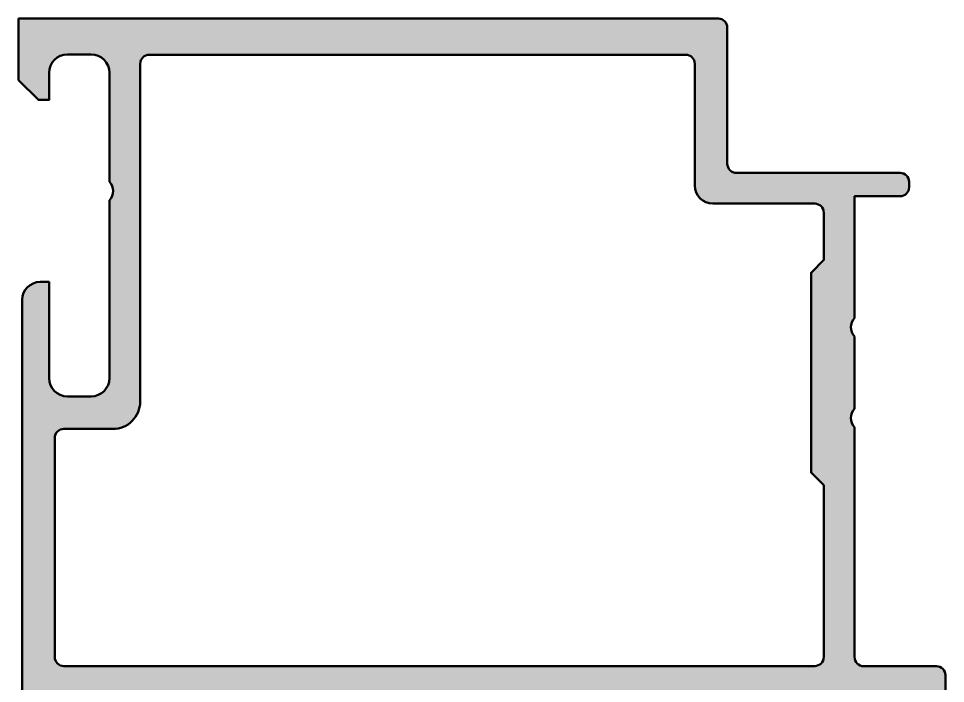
# Model space of a CAD drawing. Extents: x 0 to 69, y 0 to 90.
# Drawn here: x 0 to 51, y 53.4 to 90 of the extents above; entities that cross this region are included whole.
import ezdxf

# ---------------------------------------------------------------- set-up
doc = ezdxf.new("R2010")
doc.units = 0
doc.layers.add('0S-Alu contour', color=7, linetype='Continuous', lineweight=50)
doc.layers.add('0S-Alu hatch', color=252, linetype='Continuous', lineweight=25)

# ---------------------------------------------------------------- blocks, each defined once
blk = doc.blocks.new('356820__6A191951_9E27_4AFA_B5EB_14CD99B7B534_')
at = {"layer": '0S-Alu hatch'}
h = blk.add_hatch(color=256, dxfattribs=at)
edge = h.paths.add_edge_path()
edge.add_line((38.49, 89.97999999999998), (0, 89.97999999999995))
edge.add_line((0, 89.97999999999995), (4.9e-15, 86.59414213562373))
edge.add_line((4.9e-15, 86.59414213562373), (1.09414213562376, 85.49999999999999))
edge.add_line((1.09414213562376, 85.49999999999999), (1.680000000000045, 85.49999999999997))
edge.add_line((1.680000000000045, 85.49999999999997), (1.680000000000045, 86.99))
edge.add_ellipse((2.690000000000031, 86.99), major_axis=(-1.009999999999986, 0), ratio=1, start_angle=270.0000000000007, end_angle=360, ccw=False)
edge.add_line((2.690000000000019, 87.99999999999999), (3.989999999999999, 88))
edge.add_ellipse((3.989999999999999, 86.99), major_axis=(-1.010000000000005, 0), ratio=1, start_angle=180, end_angle=270, ccw=False)
edge.add_line((5.000000000000005, 86.99), (5.000000000000056, 80.99398412673409))
edge.add_ellipse((4.464999999999968, 80.48999999999997), major_axis=(-0.7350000000000259, 0), ratio=1, start_angle=136.7098923765427, end_angle=223.2901076234513, ccw=False)
edge.add_line((5.000000000000002, 79.98601587326581), (5.000000000000001, 70.19000000000003))
edge.add_ellipse((3.990000000000001, 70.19000000000001), major_axis=(-1.009999999999999, 0), ratio=1, start_angle=90, end_angle=180, ccw=False)
edge.add_line((3.990000000000001, 69.18), (2.690000000000045, 69.18000000000002))
edge.add_ellipse((2.690000000000045, 70.19000000000001), major_axis=(-1.00999999999999, 0), ratio=1, start_angle=0, end_angle=90, ccw=False)
edge.add_line((1.680000000000054, 70.19000000000003), (1.68000000000004, 75.47999999999998))
edge.add_line((1.68000000000004, 75.47999999999998), (1.190000000000045, 75.47999999999998))
edge.add_arc((1.190000000000045, 74.48999999999997), 0.990000000000009, 90.00000000000003, 180)
edge.add_line((0.2000000000000364, 74.48999999999998), (0.2000000000000472, 52.49737655120047))
edge.add_ellipse((0.1111635534569804, 52.22247940800688), major_axis=(-0.2888950563273748, 0), ratio=1, start_angle=178.855744740255, end_angle=252.0911131086524, ccw=False)
edge.add_line((0.4000009999999671, 52.21671026206278), (0.4000009999999605, 51.76331758931897))
edge.add_ellipse((0.1111329043568019, 51.75755634053111), major_axis=(-0.2889255417371412, 0), ratio=1, start_angle=107.913320686498, end_angle=181.1425681414889, ccw=False)
edge.add_line((0.2000000000000335, 51.4826370651428), (0.2000000000000242, 49.61000199999975))
edge.add_arc((0.4899999999999931, 49.61000199999976), 0.2899999999999687, 180, 270.0000000000008)
edge.add_line((0.4899999999999971, 49.32000199999979), (1.469974319042927, 49.32000199999981))
edge.add_arc((1.469974319042923, 49.61000199999968), 0.2899999999998783, 270.0000000000008, 360)
edge.add_line((1.759974319042802, 49.61000199999969), (1.759974319042809, 52.36999999999992))
edge.add_ellipse((1.889974319042657, 52.36999999999991), major_axis=(-0.129999999999848, 0), ratio=1, start_angle=270.0000000000031, end_angle=360, ccw=False)
edge.add_line((1.88997431904265, 52.49999999999976), (6.190000000000019, 52.49999999999999))
edge.add_ellipse((6.190000000000045, 51.98999999999998), major_axis=(-0.5100000000000052, 0), ratio=1, start_angle=180, end_angle=270.00000000000296, ccw=False)
edge.add_line((6.70000000000005, 51.98999999999998), (6.700000000000046, 51.28732050807569))
edge.add_line((6.700000000000046, 51.28732050807569), (5.31716479641553, 48.89217967697244))
edge.add_arc((5.42811978464835, 48.82811978464828), 0.1281197846483051, 149.9999999999963, 275.6225775507939)
edge.add_arc((4.951776758826473, 53.66660886184765), 4.989999999999852, 275.6225775507912, 342.2515836439299)
edge.add_ellipse((10.19000000000027, 51.98999999999986), major_axis=(-0.5100000000001323, 0), ratio=1, start_angle=269.99999999999983, end_angle=342.2515836439307, ccw=False)
edge.add_line((10.19000000000027, 52.5), (40.99000000000001, 52.5))
edge.add_ellipse((40.99, 51.99000000000006), major_axis=(-0.5099999999999412, 0), ratio=1, start_angle=197.748416356069, end_angle=269.9999999999992, ccw=False)
edge.add_arc((46.22822324117382, 53.66660886184788), 4.990000000000082, 197.7484163560703, 264.3774224492065)
edge.add_arc((45.75188021535171, 48.82811978464827), 0.128119784648284, 264.3774224492039, 389.9999999999987)
edge.add_line((45.86283520358452, 48.89217967697241), (44.48, 51.28732050807569))
edge.add_line((44.48, 51.28732050807569), (44.48, 51.98999999999998))
edge.add_ellipse((44.99000000000001, 51.98999999999998), major_axis=(-0.5100000000000052, 0), ratio=1, start_angle=270.0000000000008, end_angle=360, ccw=False)
edge.add_line((44.99, 52.49999999999999), (49.29002568095709, 52.5))
edge.add_ellipse((49.29002568095708, 52.37000000000005), major_axis=(-0.1299999999999457, 0), ratio=1, start_angle=180, end_angle=269.9999999999969, ccw=False)
edge.add_line((49.42002568095703, 52.37000000000005), (49.42002568095703, 49.61000199999968))
edge.add_arc((49.71002568095692, 49.61000199999968), 0.2899999999998926, 180, 270.0000000000014)
edge.add_line((49.71002568095693, 49.32000199999979), (50.68999999999986, 49.32000199999981))
edge.add_arc((50.68999999999985, 49.61000199999975), 0.2899999999999352, 270.0000000000014, 360)
edge.add_line((50.97999999999979, 49.61000199999975), (50.97999999999981, 51.4826370651428))
edge.add_ellipse((51.06886709564301, 51.75755634053111), major_axis=(-0.2889255417371245, 0), ratio=1, start_angle=-1.1425681415751114, end_angle=72.08667931350578, ccw=False)
edge.add_line((50.77999899999987, 51.7633175893194), (50.77999899999987, 52.21671026206282))
edge.add_ellipse((51.06883644654287, 52.22247940800687), major_axis=(-0.288895056327379, 0), ratio=1, start_angle=-72.09111310865308, end_angle=1.1442552597354734, ccw=False)
edge.add_line((50.97999999999981, 52.49737655120046), (50.98, 53.84))
edge.add_arc((50.49000000000001, 53.84000000000007), 0.4899999999999949, 0, 90.00000000000082)
edge.add_line((50.49, 54.33000000000006), (46.49, 54.33000000000006))
edge.add_ellipse((46.49, 54.84000000000007), major_axis=(-0.5100000000000052, 0), ratio=1, start_angle=0, end_angle=89.9999999999992, ccw=False)
edge.add_line((45.98, 54.84000000000007), (45.98000000000001, 67.48601602079718))
edge.add_ellipse((46.51502695399267, 67.99), major_axis=(-0.7350195186467978, 0), ratio=1, start_angle=-43.288658543127724, end_angle=43.28865854312778, ccw=False)
edge.add_line((45.98000000000001, 68.49398397920281), (45.98000000000001, 72.48598855497697))
edge.add_ellipse((46.51502695399267, 72.98997253417978), major_axis=(-0.7350195186467978, 0), ratio=1, start_angle=-43.288658543127724, end_angle=43.28865854312778, ccw=False)
edge.add_line((45.98000000000001, 73.4939565133826), (45.98, 80.20000000000003))
edge.add_line((45.98, 80.20000000000003), (48.48999999999997, 80.20000000000003))
edge.add_arc((48.48999999999998, 80.69000000000005), 0.4900000000000233, 269.9999999999992, 360)
edge.add_line((48.98, 80.69000000000007), (48.98, 80.98999999999998))
edge.add_arc((48.49000000000001, 80.98999999999997), 0.4899999999999949, 0, 90.00000000000082)
edge.add_line((48.49, 81.47999999999996), (39.49, 81.47999999999998))
edge.add_ellipse((39.49000000000001, 81.98999999999997), major_axis=(-0.5099999999999909, 0), ratio=1, start_angle=0, end_angle=89.9999999999992, ccw=False)
edge.add_line((38.98000000000002, 81.98999999999997), (38.98000000000001, 89.48999999999998))
edge.add_arc((38.49000000000001, 89.48999999999997), 0.4899999999999949, 0, 90.00000000000082)
edge = h.paths.add_edge_path()
edge.add_line((6.690000000000159, 68.8899999999999), (6.689999999999932, 87.48999999999997))
edge.add_ellipse((7.189999999999946, 87.48999999999997), major_axis=(-0.5000000000000142, 0), ratio=1, start_angle=270, end_angle=360, ccw=False)
edge.add_line((7.189999999999946, 87.98999999999997), (36.69000000000005, 87.98999999999997))
edge.add_ellipse((36.69000000000005, 87.48999999999997), major_axis=(-0.5, 0), ratio=1, start_angle=180, end_angle=270, ccw=False)
edge.add_line((37.19000000000005, 87.48999999999997), (37.18999999999994, 80.79000000000005))
edge.add_arc((38.18999999999994, 80.79000000000005), 1.000000000000007, 180, 269.9999999999992)
edge.add_line((38.18999999999993, 79.79000000000006), (43.79000000000007, 79.78999999999999))
edge.add_ellipse((43.79000000000007, 79.28999999999999), major_axis=(-0.5, 0), ratio=1, start_angle=180, end_angle=269.9999999999992, ccw=False)
edge.add_line((44.29000000000007, 79.28999999999998), (44.28999999999995, 76.69000000000003))
edge.add_line((44.28999999999995, 76.69000000000003), (43.59000000000002, 75.99000000000001))
edge.add_line((43.59000000000002, 75.99000000000001), (43.59000000000002, 64.98999999999998))
edge.add_line((43.59000000000002, 64.98999999999998), (44.28999999999995, 64.28999999999999))
edge.add_line((44.28999999999995, 64.28999999999999), (44.28999999999995, 54.84000000000007))
edge.add_ellipse((43.78999999999996, 54.84000000000007), major_axis=(-0.5, 0), ratio=1, start_angle=90, end_angle=180, ccw=False)
edge.add_line((43.78999999999996, 54.34000000000007), (2.490000000000001, 54.34000000000007))
edge.add_ellipse((2.489999999999999, 54.84000000000007), major_axis=(-0.5, 0), ratio=1, start_angle=0, end_angle=90.00000000000023, ccw=False)
edge.add_line((1.989999999999999, 54.84000000000007), (1.989999999999999, 66.88999999999996))
edge.add_ellipse((2.489999999999999, 66.88999999999996), major_axis=(-0.5, 0), ratio=1, start_angle=269.9999999999982, end_angle=360, ccw=False)
edge.add_line((2.490000000000015, 67.38999999999996), (5.190000000000129, 67.38999999999987))
edge.add_arc((5.190000000000174, 68.88999999999986), 1.499999999999985, 269.9999999999983, 360)
at = {"layer": '0S-Alu contour', "color": 7}
for points in [[(38.49, 89.97999999999998), (0, 89.97999999999995), (4.9e-15, 86.59414213562373), (1.09414213562376, 85.49999999999999), (1.680000000000045, 85.49999999999997), (1.680000000000045, 86.99)], [(38.98000000000002, 81.98999999999997), (38.98000000000001, 89.48999999999998)], [(2.690000000000019, 87.99999999999999), (3.989999999999999, 88)], [(7.189999999999946, 87.98999999999997), (36.69000000000005, 87.98999999999997)], [(6.690000000000159, 68.8899999999999), (6.689999999999932, 87.48999999999997)], [(37.19000000000005, 87.48999999999997), (37.18999999999994, 80.79000000000005)], [(5.000000000000005, 86.99), (5.000000000000056, 80.99398412673409)], [(48.49, 81.47999999999996), (39.49, 81.47999999999998)], [(48.98, 80.69000000000007), (48.98, 80.98999999999998)], [(45.98000000000001, 73.4939565133826), (45.98, 80.20000000000003), (48.48999999999997, 80.20000000000003)], [(5.000000000000002, 79.98601587326581), (5.000000000000001, 70.19000000000003)], [(38.18999999999993, 79.79000000000006), (43.79000000000007, 79.78999999999999)], [(44.29000000000007, 79.28999999999998), (44.28999999999995, 76.69000000000003), (43.59000000000002, 75.99000000000001), (43.59000000000002, 64.98999999999998), (44.28999999999995, 64.28999999999999), (44.28999999999995, 54.84000000000007)], [(1.680000000000054, 70.19000000000003), (1.68000000000004, 75.47999999999998), (1.190000000000045, 75.47999999999998)], [(0.2000000000000364, 74.48999999999998), (0.2000000000000472, 52.49737655120047)], [(45.98000000000001, 68.49398397920281), (45.98000000000001, 72.48598855497697)], [(3.990000000000001, 69.18), (2.690000000000045, 69.18000000000002)], [(2.490000000000015, 67.38999999999996), (5.190000000000129, 67.38999999999987)], [(45.98, 54.84000000000007), (45.98000000000001, 67.48601602079718)], [(1.989999999999999, 54.84000000000007), (1.989999999999999, 66.88999999999996)], [(43.78999999999996, 54.34000000000007), (2.490000000000001, 54.34000000000007)], [(50.49, 54.33000000000006), (46.49, 54.33000000000006)], [(50.97999999999981, 52.49737655120046), (50.98, 53.84)], [(0.4000009999999671, 52.21671026206278), (0.4000009999999605, 51.76331758931897)], [(1.759974319042802, 49.61000199999969), (1.759974319042809, 52.36999999999992)], [(1.88997431904265, 52.49999999999976), (6.190000000000019, 52.49999999999999)], [(10.19000000000027, 52.5), (40.99000000000001, 52.5)], [(44.99, 52.49999999999999), (49.29002568095709, 52.5)], [(49.42002568095703, 52.37000000000005), (49.42002568095703, 49.61000199999968)], [(50.77999899999987, 51.7633175893194), (50.77999899999987, 52.21671026206282)], [(6.70000000000005, 51.98999999999998), (6.700000000000046, 51.28732050807569), (5.31716479641553, 48.89217967697244)], [(45.86283520358452, 48.89217967697241), (44.48, 51.28732050807569), (44.48, 51.98999999999998)], [(0.2000000000000335, 51.4826370651428), (0.2000000000000242, 49.61000199999975)], [(50.97999999999979, 49.61000199999975), (50.97999999999981, 51.4826370651428)], [(0.4899999999999971, 49.32000199999979), (1.469974319042927, 49.32000199999981)], [(49.71002568095693, 49.32000199999979), (50.68999999999986, 49.32000199999981)]]:
    blk.add_lwpolyline(points, dxfattribs=at)
for centre, radius, start, end in [((38.49000000000001, 89.48999999999997), 0.4899999999999949, 0, 90.00000000000082), ((48.49000000000001, 80.98999999999997), 0.4899999999999949, 0, 90.00000000000082), ((38.18999999999994, 80.79000000000005), 1.000000000000007, 180, 269.9999999999992), ((48.48999999999998, 80.69000000000005), 0.4900000000000233, 269.9999999999992, 0), ((1.190000000000045, 74.48999999999997), 0.990000000000009, 90.00000000000003, 180), ((5.190000000000174, 68.88999999999986), 1.499999999999985, 269.9999999999983, 0), ((50.49000000000001, 53.84000000000007), 0.4899999999999949, 0, 90.00000000000082), ((4.951776758826473, 53.66660886184765), 4.989999999999852, 275.6225775507912, 342.2515836439299), ((46.22822324117382, 53.66660886184788), 4.990000000000082, 197.7484163560703, 264.3774224492065), ((0.4899999999999931, 49.61000199999976), 0.2899999999999687, 180, 270.0000000000008), ((1.469974319042923, 49.61000199999968), 0.2899999999998783, 270.0000000000008, 0), ((49.71002568095692, 49.61000199999968), 0.2899999999998926, 180, 270.0000000000014), ((50.68999999999985, 49.61000199999975), 0.2899999999999352, 270.0000000000014, 0), ((5.42811978464835, 48.82811978464828), 0.1281197846483051, 149.9999999999963, 275.6225775507939), ((45.75188021535171, 48.82811978464827), 0.128119784648284, 264.3774224492039, 29.99999999999866)]:
    blk.add_arc(centre, radius, start, end, dxfattribs=at)
at = {"layer": '0S-Alu contour', "color": 7, "extrusion": (0, 0, -1)}
for centre, radius, start, end in [((-2.690000000000031, 86.99), 1.009999999999986, 0, 89.99999999999935), ((-3.989999999999999, 86.99), 1.010000000000005, 90, 180), ((-7.189999999999946, 87.48999999999997), 0.5000000000000142, 0, 90), ((-36.69000000000005, 87.48999999999997), 0.5, 90, 180), ((-39.49000000000001, 81.98999999999997), 0.5099999999999909, 270.0000000000008, 0), ((-4.464999999999968, 80.48999999999997), 0.7350000000000259, 136.7098923765487, 223.2901076234574), ((-43.79000000000007, 79.28999999999999), 0.5, 90.00000000000081, 180), ((-46.51502695399267, 72.98997253417978), 0.7350195186467978, 316.7113414568722, 43.28865854312777), ((-2.690000000000045, 70.19000000000001), 1.00999999999999, 270, 0), ((-3.990000000000001, 70.19000000000001), 1.009999999999999, 180, 270), ((-46.51502695399267, 67.99), 0.7350195186467978, 316.7113414568722, 43.28865854312777), ((-2.489999999999999, 66.88999999999996), 0.5, 0, 90.00000000000183), ((-2.489999999999999, 54.84000000000007), 0.5, 269.9999999999998, 0), ((-43.78999999999996, 54.84000000000007), 0.5, 180, 270), ((-46.49, 54.84000000000007), 0.5100000000000052, 270.0000000000008, 0), ((-0.1111635534569804, 52.22247940800688), 0.2888950563273748, 107.9088868913476, 181.1442552597451), ((-1.889974319042657, 52.36999999999991), 0.129999999999848, 0, 89.99999999999687), ((-6.190000000000045, 51.98999999999998), 0.5100000000000052, 89.99999999999702, 180), ((-10.19000000000027, 51.98999999999986), 0.5100000000001323, 17.7484163560693, 90.00000000000018), ((-40.99, 51.99000000000006), 0.5099999999999412, 90.0000000000008, 162.251583643931), ((-44.99000000000001, 51.98999999999998), 0.5100000000000052, 0, 89.9999999999992), ((-49.29002568095708, 52.37000000000005), 0.1299999999999457, 90.00000000000314, 180), ((-51.06883644654287, 52.22247940800687), 0.288895056327379, 358.8557447402645, 72.09111310865318), ((-0.1111329043568019, 51.75755634053111), 0.2889255417371412, 178.8574318585111, 252.086679313502), ((-51.06886709564301, 51.75755634053111), 0.2889255417371245, 287.9133206864942, 1.142568141574988)]:
    blk.add_arc(centre, radius, start, end, dxfattribs=at)
blk = doc.blocks.new('356990__52A3634D_1F05_4F56_B9AA_6BEDABBC898B_')
at = {"layer": '0S-Alu contour', "color": 7}
blk.add_blockref('356820__6A191951_9E27_4AFA_B5EB_14CD99B7B534_', (0, 0), dxfattribs=at)

msp = doc.modelspace()

# ---------------------------------------------------------------- block references
at = {"layer": '0S-Alu contour', "color": 7}
msp.add_blockref('356990__52A3634D_1F05_4F56_B9AA_6BEDABBC898B_', (0, 0), dxfattribs=at)

doc.saveas('drawing.dxf')
